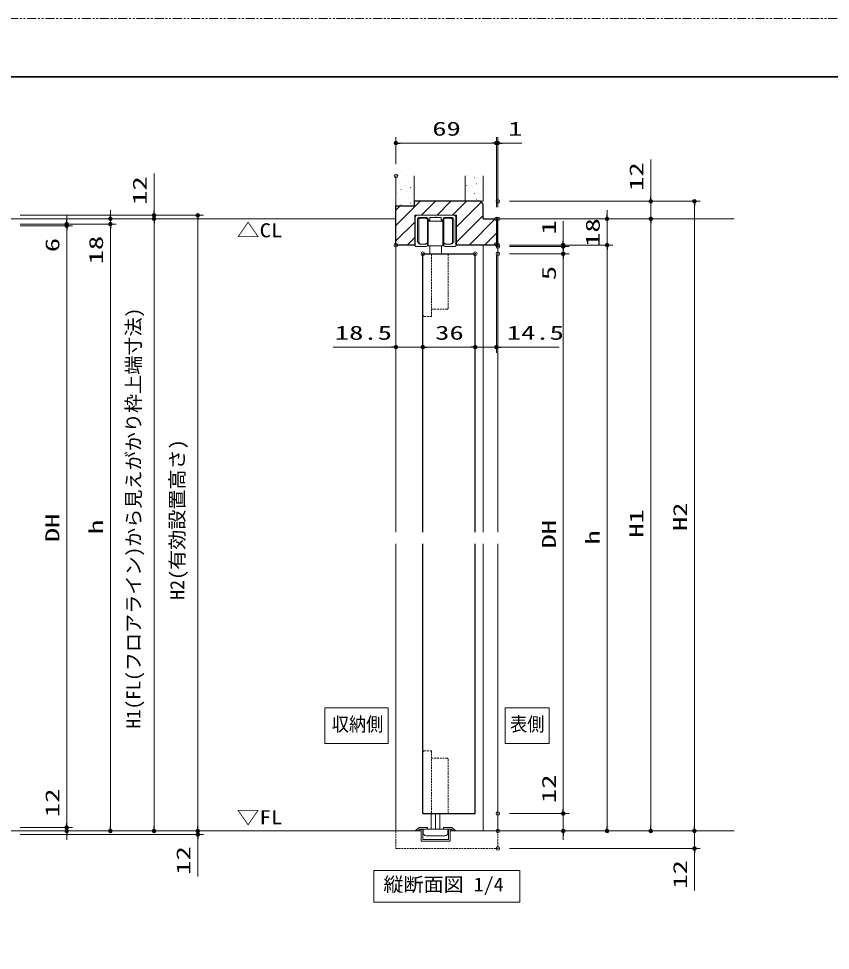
# Model space of a CAD drawing. Units: millimetres, scale not verified. Extents: x -1306 to 1306, y -607 to 607.
# Drawn here: x -788 to -230, y -45 to 594 of the extents above; entities that cross this region are included whole.
import ezdxf
from ezdxf.enums import TextEntityAlignment as Align

# ---------------------------------------------------------------- set-up
doc = ezdxf.new("R2010")
doc.units = ezdxf.units.MM
doc.header["$LTSCALE"] = 5
doc.header["$PDMODE"] = 32
doc.header["$PDSIZE"] = 2.5
doc.linetypes.add('USER1', pattern=[0.375, 0.25, -0.125])
doc.linetypes.add('USER2', pattern=[2.5, 1.25, -0.25, 0.25, -0.25, 0.25, -0.25])
for name, color, linetype, lineweight in [('0-1_線(水)', 4, 'Continuous', 9), ('0-2_線(白)', 7, 'Continuous', 30), ('0-3_線(黄)', 2, 'Continuous', 15), ('0-4_点線(水)', 4, 'USER1', 9), ('0-5_寸法線', 3, 'Continuous', 13), ('0-6_0', 3, 'Continuous', 25), ('0-7_DEFPOINTS', 7, 'Continuous', 5), ('0-8_点線(黄)', 2, 'USER1', 15), ('0-9_ハッチング', 6, 'Continuous', 9), ('0-A_陰線', 1, 'USER2', 9), ('0-C_図面枠', 7, 'Continuous', 35)]:
    doc.layers.add(name, color=color, linetype=linetype, lineweight=lineweight)
doc.styles.add('ＭＳ ゴシック', font='')
doc.styles.get('ＭＳ ゴシック').set_extended_font_data('MS Gothic')

# ---------------------------------------------------------------- blocks, each defined once
blk = doc.blocks.new('_DOT')
at = {"layer": '0-6_0'}
blk.add_line((-2.5, 0), (-5, 0), dxfattribs=at)
for points in [[(0, 0), (-2.5, 0), (-2.48, 0.313)], [(0, 0), (-2.48, -0.313), (-2.5, 0)], [(0, 0), (-2.48, 0.313), (-2.421, 0.622)], [(0, 0), (-2.421, -0.622), (-2.48, -0.313)], [(0, 0), (-2.421, 0.622), (-2.324, 0.92)], [(0, 0), (-2.324, -0.92), (-2.421, -0.622)], [(0, 0), (-2.324, 0.92), (-2.191, 1.204)], [(0, 0), (-2.191, -1.204), (-2.324, -0.92)], [(0, 0), (-2.191, 1.204), (-2.023, 1.469)], [(0, 0), (-2.023, -1.469), (-2.191, -1.204)], [(0, 0), (-2.023, 1.469), (-1.822, 1.711)], [(0, 0), (-1.822, -1.711), (-2.023, -1.469)], [(0, 0), (-1.822, 1.711), (-1.594, 1.926)], [(0, 0), (-1.594, -1.926), (-1.822, -1.711)], [(0, 0), (-1.594, 1.926), (-1.34, 2.111)], [(0, 0), (-1.34, -2.111), (-1.594, -1.926)], [(0, 0), (-1.34, 2.111), (-1.064, 2.262)], [(0, 0), (-1.064, -2.262), (-1.34, -2.111)], [(0, 0), (-1.064, 2.262), (-0.773, 2.378)], [(0, 0), (-0.773, -2.378), (-1.064, -2.262)], [(0, 0), (-0.773, 2.378), (-0.468, 2.456)], [(0, 0), (-0.468, -2.456), (-0.773, -2.378)], [(0, 0), (-0.468, 2.456), (-0.157, 2.495)], [(0, 0), (-0.157, -2.495), (-0.468, -2.456)], [(0, 0), (-0.157, 2.495), (0.157, 2.495)], [(0, 0), (0.157, -2.495), (-0.157, -2.495)], [(0, 0), (0.157, 2.495), (0.468, 2.456)], [(0, 0), (0.468, 2.456), (0.773, 2.378)], [(0, 0), (0.773, 2.378), (1.064, 2.262)], [(0, 0), (1.064, 2.262), (1.34, 2.111)], [(0, 0), (1.34, 2.111), (1.594, 1.926)], [(0, 0), (1.594, 1.926), (1.822, 1.711)], [(0, 0), (1.822, 1.711), (2.023, 1.469)], [(0, 0), (2.023, 1.469), (2.191, 1.204)], [(0, 0), (2.191, 1.204), (2.324, 0.92)], [(0, 0), (2.324, 0.92), (2.421, 0.622)], [(0, 0), (2.421, 0.622), (2.48, 0.313)], [(0, 0), (2.48, 0.313), (2.5, 0)], [(0, 0), (0.468, -2.456), (0.157, -2.495)], [(0, 0), (0.773, -2.378), (0.468, -2.456)], [(0, 0), (1.064, -2.262), (0.773, -2.378)], [(0, 0), (1.34, -2.111), (1.064, -2.262)], [(0, 0), (1.594, -1.926), (1.34, -2.111)], [(0, 0), (1.822, -1.711), (1.594, -1.926)], [(0, 0), (2.023, -1.469), (1.822, -1.711)], [(0, 0), (2.191, -1.204), (2.023, -1.469)], [(0, 0), (2.324, -0.92), (2.191, -1.204)], [(0, 0), (2.421, -0.622), (2.324, -0.92)], [(0, 0), (2.48, -0.313), (2.421, -0.622)], [(0, 0), (2.5, 0), (2.48, -0.313)]]:
    blk.add_solid(points, dxfattribs=at)

msp = doc.modelspace()

# ---------------------------------------------------------------- linework, layer by layer
at = {"layer": '0-1_線(水)'}
for p, q in [((-515.287, 457.654), (-515.287, 438.154)), ((-488.787, 459.154), (-513.787, 459.154)), ((-513.787, 441.133), (-513.787, 456.154)), ((-512.887, 456.254), (-512.887, 440.054)), ((-507.387, 457.654), (-512.287, 457.654)), ((-506.887, 456.254), (-506.837, 456.254)), ((-506.887, 456.254), (-506.887, 440.054)), ((-506.387, 456.654), (-506.387, 455.954)), ((-496.287, 455.154), (-506.287, 455.154)), ((-506.287, 455.154), (-506.287, 438.154)), ((-505.487, 455.654), (-506.087, 455.654)), ((-505.187, 455.954), (-505.187, 457.354)), ((-501.587, 457.654), (-504.887, 457.654)), ((-501.287, 457.954), (-501.587, 457.654)), ((-497.387, 457.354), (-497.387, 455.954)), ((-496.487, 455.654), (-497.087, 455.654)), ((-496.287, 455.154), (-496.287, 438.154)), ((-496.187, 455.954), (-496.187, 456.654)), ((-490.287, 457.654), (-495.187, 457.654)), ((-489.687, 456.254), (-489.637, 456.254)), ((-489.687, 456.254), (-489.687, 440.054)), ((-488.787, 456.154), (-488.787, 441.133)), ((-487.287, 438.154), (-487.287, 457.654)), ((-460.037, 456.654), (-458.537, 456.654)), ((-458.537, 456.654), (-458.537, 241.654)), ((-506.887, 453.154), (-506.287, 453.154)), ((-495.687, 453.154), (-496.287, 453.154)), ((-506.887, 443.154), (-506.287, 443.154)), ((-495.687, 443.154), (-496.287, 443.154)), ((-528.537, 439.154), (-528.537, 241.654)), ((-507.787, 437.654), (-514.787, 437.654)), ((-512.887, 440.054), (-512.837, 440.054)), ((-506.787, 439.654), (-506.787, 438.654)), ((-496.287, 438.154), (-506.287, 438.154)), ((-505.287, 438.154), (-505.287, 432.654)), ((-497.287, 438.154), (-497.287, 432.654)), ((-495.787, 438.654), (-495.787, 439.654)), ((-487.787, 437.654), (-494.787, 437.654)), ((-468.537, 438.654), (-468.537, 241.654)), ((-528.537, 233.654), (-528.537, 36.654)), ((-468.537, 233.654), (-468.537, 36.654)), ((-458.537, 233.654), (-458.537, 36.654)), ((-504.287, 48.654), (-504.287, 37.934)), ((-501.287, 48.654), (-501.287, 37.934)), ((-498.287, 48.654), (-498.287, 37.934)), ((-495.787, 39.164), (-492.787, 39.164)), ((-509.787, 37.964), (-509.787, 35.364)), ((-509.787, 37.964), (-492.787, 37.964)), ((-507.787, 33.364), (-494.787, 33.364)), ((-492.787, 37.964), (-492.787, 35.364))]:
    msp.add_line(p, q, dxfattribs=at)
for points in [[(-506.887, 456.254), (-506.933, 456.411), (-507.068, 456.562), (-507.289, 456.704), (-507.589, 456.833), (-507.959, 456.944), (-508.387, 457.034), (-508.861, 457.1), (-509.366, 457.141), (-509.887, 457.154), (-510.408, 457.141), (-510.913, 457.1), (-511.387, 457.034), (-511.815, 456.944), (-512.185, 456.833), (-512.485, 456.704), (-512.706, 456.562), (-512.842, 456.411), (-512.887, 456.254), (-512.837, 456.254)], [(-497.687, 457.654), (-500.987, 457.654), (-501.287, 457.954)], [(-489.687, 456.254), (-489.733, 456.411), (-489.868, 456.562), (-490.089, 456.704), (-490.389, 456.833), (-490.759, 456.944), (-491.187, 457.034), (-491.661, 457.1), (-492.166, 457.141), (-492.687, 457.154), (-493.208, 457.141), (-493.713, 457.1), (-494.187, 457.034), (-494.615, 456.944), (-494.985, 456.833), (-495.285, 456.704), (-495.506, 456.562), (-495.642, 456.411), (-495.687, 456.254), (-495.637, 456.254)], [(-495.687, 456.254), (-495.687, 440.054), (-495.637, 440.054)], [(-512.887, 440.054), (-512.842, 439.898), (-512.706, 439.747), (-512.485, 439.604), (-512.185, 439.476), (-511.815, 439.365), (-511.387, 439.275), (-510.913, 439.209), (-510.408, 439.168), (-509.887, 439.154), (-509.366, 439.168), (-508.861, 439.209), (-508.387, 439.275), (-507.959, 439.365), (-507.589, 439.476), (-507.289, 439.604), (-507.068, 439.747), (-506.933, 439.898), (-506.887, 440.054), (-506.837, 440.054)], [(-495.687, 440.054), (-495.642, 439.898), (-495.506, 439.747), (-495.285, 439.604), (-494.985, 439.476), (-494.615, 439.365), (-494.187, 439.275), (-493.713, 439.209), (-493.208, 439.168), (-492.687, 439.154), (-492.166, 439.168), (-491.661, 439.209), (-491.187, 439.275), (-490.759, 439.365), (-490.389, 439.476), (-490.089, 439.604), (-489.868, 439.747), (-489.733, 439.898), (-489.687, 440.054), (-489.637, 440.054)]]:
    msp.add_lwpolyline(points, dxfattribs=at)
for centre, radius, start, end in [((-513.787, 457.654), 1.5, 90, 180), ((-512.287, 456.154), 1.5, 90, 180), ((-507.387, 456.654), 1, 0, 90), ((-506.087, 455.954), 0.3, 180, 270), ((-505.487, 455.954), 0.3, 270, 0), ((-504.887, 457.354), 0.3, 90, 180), ((-497.687, 457.354), 0.3, 0, 90), ((-497.087, 455.954), 0.3, 180, 270), ((-496.487, 455.954), 0.3, 270, 0), ((-495.187, 456.654), 1, 90, 180), ((-490.287, 456.154), 1.5, 0, 90), ((-488.787, 457.654), 1.5, 0, 90), ((-513.487, 441.133), 0.3, 180, 220.01096), ((-489.087, 441.133), 0.3, 319.98904, 0), ((-514.787, 438.154), 0.5, 180, 270), ((-509.887, 444.154), 5, 220.00804, 301.8906), ((-507.787, 438.654), 1, 270, 0), ((-507.087, 439.654), 0.3, 0, 121.89404), ((-495.487, 439.654), 0.3, 58.10596, 180), ((-494.787, 438.654), 1, 180, 270), ((-492.687, 444.154), 5, 238.1094, 319.99196), ((-487.787, 438.154), 0.5, 270, 0), ((-507.787, 35.364), 2, 180, 270), ((-494.787, 35.364), 2, 270, 0)]:
    msp.add_arc(centre, radius, start, end, dxfattribs=at)
at = {"layer": '0-2_線(白)'}
for p, q in [((-470.537, 468.654), (-516.037, 468.654)), ((-516.037, 468.654), (-516.037, 465.654)), ((-470.537, 468.654), (-468.537, 466.654)), ((-468.537, 456.654), (-468.537, 466.654)), ((-528.537, 465.654), (-516.037, 465.654)), ((-528.037, 465.654), (-516.037, 465.654)), ((-510.037, 432.654), (-474.037, 432.654)), ((-510.037, 241.654), (-510.037, 432.654)), ((-474.037, 241.654), (-474.037, 432.654)), ((-510.037, 48.654), (-510.037, 233.654)), ((-474.037, 48.654), (-474.037, 233.654)), ((-510.037, 48.654), (-474.037, 48.654))]:
    msp.add_line(p, q, dxfattribs=at)
for points in [[(-515.587, 438.654), (-528.537, 438.654), (-528.537, 465.654)], [(-468.537, 456.654), (-459.537, 456.654), (-459.537, 438.654), (-486.987, 438.654)]]:
    msp.add_lwpolyline(points, dxfattribs=at)
at = {"layer": '0-3_線(黄)'}
for p, q in [((-528.537, 465.654), (-528.537, 486.054)), ((-516.037, 468.654), (-516.037, 486.054)), ((-481.037, 468.654), (-481.037, 486.054)), ((-468.537, 468.654), (-468.537, 486.054)), ((-470.537, 468.654), (-468.537, 468.654)), ((-1149.338, 456.654), (-528.537, 456.654)), ((-458.537, 456.654), (-296.31, 456.654)), ((-1149.338, 36.654), (-511.287, 36.654)), ((-491.287, 36.654), (-296.31, 36.654))]:
    msp.add_line(p, q, dxfattribs=at)
msp.add_lwpolyline([(-543.65, 9.654), (-443.424, 9.654), (-443.424, -12.18), (-543.65, -12.18)], close=True, dxfattribs=at)
at = {"layer": '0-4_点線(水)'}
for p, q in [((-510.037, 432.654), (-492.537, 432.654)), ((-510.037, 432.654), (-510.037, 390.654)), ((-504.037, 389.654), (-504.037, 432.654)), ((-492.537, 395.654), (-492.537, 432.654)), ((-504.037, 394.654), (-493.537, 394.654)), ((-509.037, 389.654), (-504.037, 389.654)), ((-510.037, 90.604), (-510.037, 48.654)), ((-504.087, 86.604), (-493.537, 86.604)), ((-492.537, 85.604), (-492.537, 48.654))]:
    msp.add_line(p, q, dxfattribs=at)
for points in [[(-510.037, 90.604), (-510.037, 48.654), (-492.537, 48.654)], [(-509.037, 91.604), (-504.037, 91.604), (-504.037, 48.654)]]:
    msp.add_lwpolyline(points, dxfattribs=at)
for centre, start, end in [((-509.037, 390.654), 180, 270), ((-493.537, 395.654), 270, 0), ((-509.037, 90.604), 90, 180), ((-509.037, 90.604), 90, 180), ((-493.537, 85.604), 0, 90)]:
    msp.add_arc(centre, 1, start, end, dxfattribs=at)
at = {"layer": '0-5_寸法線'}
for p, q in [((-528.537, 494.054), (-528.537, 512.654)), ((-459.537, 464.654), (-459.537, 512.654)), ((-459.537, 464.654), (-459.537, 512.654)), ((-458.537, 464.654), (-458.537, 512.654)), ((-462.537, 508.654), (-525.537, 508.654)), ((-462.537, 508.654), (-465.537, 508.654)), ((-459.537, 508.654), (-458.537, 508.654)), ((-455.537, 508.654), (-442.156, 508.654)), ((-353.537, 471.654), (-353.537, 497.416)), ((-694.571, 462.054), (-694.571, 487.816)), ((-450.537, 468.654), (-349.537, 468.654)), ((-450.537, 468.654), (-319.537, 468.654)), ((-353.537, 456.654), (-353.537, 468.654)), ((-724.571, 459.654), (-724.571, 462.654)), ((-383.537, 459.654), (-383.537, 462.654)), ((-323.537, 39.654), (-323.537, 465.654)), ((-786.571, 459.054), (-690.571, 459.054)), ((-786.571, 459.054), (-660.571, 459.054)), ((-786.571, 456.654), (-720.571, 456.654)), ((-786.571, 456.654), (-690.571, 456.654)), ((-786.571, 456.654), (-690.571, 456.654)), ((-754.571, 456.054), (-754.571, 459.054)), ((-724.571, 456.654), (-724.571, 453.054)), ((-694.571, 456.654), (-694.571, 459.054)), ((-664.571, 456.054), (-664.571, 39.654)), ((-450.537, 456.654), (-379.537, 456.654)), ((-450.537, 456.654), (-349.537, 456.654)), ((-450.537, 456.654), (-349.537, 456.654)), ((-413.639, 441.654), (-413.639, 455.035)), ((-383.537, 456.654), (-383.537, 438.654)), ((-786.571, 453.054), (-720.571, 453.054)), ((-786.571, 453.054), (-750.571, 453.054)), ((-786.571, 453.054), (-720.571, 453.054)), ((-786.571, 451.854), (-750.571, 451.854)), ((-786.571, 451.854), (-750.571, 451.854)), ((-754.571, 453.054), (-754.571, 451.854)), ((-754.571, 448.854), (-754.571, 42.054)), ((-754.571, 448.854), (-754.571, 431.664)), ((-724.571, 450.054), (-724.571, 39.654)), ((-724.571, 450.054), (-724.571, 424.292)), ((-694.571, 453.654), (-694.571, 39.654)), ((-694.571, 453.654), (-694.571, 450.654)), ((-353.537, 453.654), (-353.537, 39.654)), ((-353.537, 453.654), (-353.537, 450.654)), ((-413.639, 440.654), (-413.639, 443.654)), ((-450.537, 438.654), (-379.537, 438.654)), ((-450.537, 438.654), (-409.639, 438.654)), ((-450.537, 438.654), (-379.537, 438.654)), ((-450.537, 437.654), (-409.639, 437.654)), ((-450.537, 437.654), (-409.639, 437.654)), ((-413.639, 437.654), (-413.639, 438.654)), ((-413.639, 437.654), (-413.639, 432.654)), ((-383.537, 435.654), (-383.537, 39.654)), ((-383.537, 435.654), (-383.537, 432.654)), ((-528.537, 430.654), (-528.537, 364.654)), ((-459.537, 431.154), (-459.537, 364.654)), ((-450.537, 432.654), (-409.639, 432.654)), ((-450.537, 432.654), (-409.639, 432.654)), ((-413.639, 434.654), (-413.639, 431.654)), ((-413.639, 429.654), (-413.639, 51.654)), ((-413.639, 429.654), (-413.639, 411.988)), ((-510.037, 424.654), (-510.037, 364.654)), ((-510.037, 424.654), (-510.037, 364.654)), ((-474.037, 424.654), (-474.037, 364.654)), ((-474.037, 424.654), (-474.037, 364.654)), ((-531.537, 368.654), (-571.585, 368.654)), ((-510.037, 368.654), (-528.537, 368.654)), ((-507.037, 368.654), (-504.037, 368.654)), ((-507.037, 368.654), (-477.037, 368.654)), ((-477.037, 368.654), (-480.037, 368.654)), ((-474.037, 368.654), (-459.537, 368.654)), ((-456.537, 368.654), (-416.49, 368.654)), ((-413.639, 51.654), (-413.639, 77.416)), ((-754.571, 42.054), (-754.571, 67.816)), ((-450.537, 48.654), (-409.639, 48.654)), ((-450.537, 48.654), (-409.639, 48.654)), ((-413.639, 36.654), (-413.639, 48.654)), ((-786.571, 39.054), (-750.571, 39.054)), ((-786.571, 39.054), (-750.571, 39.054)), ((-754.571, 36.654), (-754.571, 39.054)), ((-664.571, 39.654), (-664.571, 42.654)), ((-512.484, 39.164), (-515.287, 36.664)), ((-512.484, 39.164), (-506.787, 39.164)), ((-506.787, 39.164), (-506.787, 37.964)), ((-495.787, 39.164), (-495.787, 37.964)), ((-323.537, 39.654), (-323.537, 42.654)), ((-786.571, 36.654), (-660.571, 36.654)), ((-786.571, 34.254), (-660.571, 34.254)), ((-785.771, 36.654), (-750.571, 36.654)), ((-785.771, 36.654), (-720.571, 36.654)), ((-785.771, 36.654), (-660.571, 36.654)), ((-785.771, 36.654), (-690.571, 36.654)), ((-754.571, 33.654), (-754.571, 30.654)), ((-664.571, 36.654), (-664.571, 34.254)), ((-512.026, 37.964), (-513.484, 36.664)), ((-512.026, 37.964), (-509.787, 37.964)), ((-511.287, 37.964), (-511.287, 29.664)), ((-510.087, 37.964), (-510.087, 30.864)), ((-492.787, 37.964), (-490.545, 37.964)), ((-492.487, 37.964), (-492.487, 30.864)), ((-491.287, 37.964), (-491.287, 29.664)), ((-490.545, 37.964), (-489.078, 36.654)), ((-450.537, 36.654), (-379.537, 36.654)), ((-450.537, 36.654), (-409.639, 36.654)), ((-450.537, 36.654), (-349.537, 36.654)), ((-450.537, 36.654), (-319.537, 36.654)), ((-450.537, 36.654), (-319.537, 36.654)), ((-413.639, 33.654), (-413.639, 30.654)), ((-323.537, 36.654), (-323.537, 24.654)), ((-664.571, 31.254), (-664.571, 5.492)), ((-511.287, 29.664), (-491.287, 29.664)), ((-510.087, 30.864), (-492.487, 30.864)), ((-450.537, 24.654), (-319.537, 24.654)), ((-323.537, 21.654), (-323.537, -4.108))]:
    msp.add_line(p, q, dxfattribs=at)
for points in [[(-486.987, 438.654), (-486.987, 459.154), (-515.587, 459.154), (-515.587, 438.654)], [(-495.787, 39.164), (-490.087, 39.164), (-487.287, 36.664)]]:
    msp.add_lwpolyline(points, dxfattribs=at)
for points in [[(-577.434, 96.583), (-577.434, 121.1), (-533.938, 121.1), (-533.938, 96.583)], [(-453.442, 96.583), (-453.442, 121.1), (-423.285, 121.1), (-423.285, 96.583)]]:
    msp.add_lwpolyline(points, close=True, dxfattribs=at)
at = {"layer": '0-7_DEFPOINTS'}
for p in [(-528.537, 508.654), (-459.537, 508.654), (-528.537, 486.054), (-458.537, 468.654), (-323.537, 468.654), (-694.571, 459.054), (-754.571, 453.054), (-724.571, 456.654), (-459.537, 456.654), (-458.537, 456.654), (-458.537, 456.654), (-458.537, 456.654), (-353.537, 456.654), (-528.537, 438.654), (-459.537, 439.154), (-458.537, 438.654), (-458.537, 437.654), (-413.639, 437.654), (-383.537, 438.654), (-510.037, 432.654), (-474.037, 432.654), (-458.537, 432.654), (-458.537, 432.654), (-413.639, 432.654), (-510.037, 368.654), (-474.037, 368.654), (-459.537, 368.654), (-458.537, 48.654), (-458.537, 48.654), (-413.639, 48.654), (-754.571, 39.054), (-754.571, 36.654), (-724.571, 36.654), (-694.571, 36.654), (-664.571, 36.654), (-664.571, 34.254), (-458.537, 36.654), (-458.537, 36.654), (-458.537, 36.654), (-413.639, 36.654), (-383.537, 36.654), (-353.537, 36.654), (-323.537, 36.654), (-458.537, 24.654)]:
    msp.add_point(p, dxfattribs=at)
at = {"layer": '0-8_点線(黄)'}
for p, q in [((-528.537, 36.654), (-528.537, 24.654)), ((-458.537, 36.654), (-458.537, 24.654)), ((-528.537, 24.654), (-458.537, 24.654))]:
    msp.add_line(p, q, dxfattribs=at)
at = {"layer": '0-9_ハッチング'}
for p, q in [((-521.082, 486.046), (-521.032, 486.046)), ((-478.656, 486.046), (-478.606, 486.046)), ((-527.711, 484.721), (-527.661, 484.721)), ((-526.386, 480.743), (-526.336, 480.743)), ((-523.734, 483.395), (-523.684, 483.395)), ((-519.756, 482.069), (-519.706, 482.069)), ((-517.105, 484.721), (-517.055, 484.721)), ((-477.33, 482.069), (-477.28, 482.069)), ((-474.678, 484.721), (-474.628, 484.721)), ((-473.353, 480.743), (-473.303, 480.743)), ((-470.701, 483.395), (-470.651, 483.395)), ((-527.711, 474.114), (-527.661, 474.114)), ((-525.06, 476.766), (-525.01, 476.766)), ((-522.408, 479.417), (-522.358, 479.417)), ((-521.082, 475.44), (-521.032, 475.44)), ((-518.431, 478.091), (-518.381, 478.091)), ((-517.105, 474.114), (-517.055, 474.114)), ((-479.982, 479.417), (-479.932, 479.417)), ((-478.656, 475.44), (-478.606, 475.44)), ((-476.004, 478.091), (-475.954, 478.091)), ((-474.678, 474.114), (-474.628, 474.114)), ((-472.027, 476.766), (-471.977, 476.766)), ((-469.375, 479.417), (-469.325, 479.417)), ((-528.537, 452.075), (-511.958, 468.654)), ((-526.386, 470.136), (-526.336, 470.136)), ((-523.734, 472.788), (-523.684, 472.788)), ((-522.408, 468.811), (-522.358, 468.811)), ((-519.756, 471.462), (-519.706, 471.462)), ((-518.431, 467.485), (-518.381, 467.485)), ((-510.851, 459.154), (-501.351, 468.654)), ((-500.244, 459.154), (-490.744, 468.654)), ((-489.638, 459.154), (-480.138, 468.654)), ((-486.987, 451.198), (-470.034, 468.151)), ((-479.982, 468.811), (-479.932, 468.811)), ((-477.33, 471.462), (-477.28, 471.462)), ((-473.353, 470.136), (-473.303, 470.136)), ((-470.701, 472.788), (-470.651, 472.788)), ((-469.375, 468.811), (-469.325, 468.811)), ((-528.537, 462.682), (-525.564, 465.654)), ((-525.06, 466.159), (-525.01, 466.159)), ((-528.537, 441.468), (-515.587, 454.418)), ((-486.987, 440.592), (-468.537, 459.042)), ((-478.318, 438.654), (-460.318, 456.654)), ((-520.744, 438.654), (-515.587, 443.812)), ((-467.711, 438.654), (-459.537, 446.829))]:
    msp.add_line(p, q, dxfattribs=at)
at = {"layer": '0-A_陰線', "color": 4}
msp.add_line((387.036, 594), (-1292.964, 594), dxfattribs=at)
at = {"layer": '0-C_図面枠'}
msp.add_lwpolyline([(-1252.964, -554), (347.036, -554), (347.036, 554), (-1252.964, 554)], close=True, dxfattribs=at)

# ---------------------------------------------------------------- block references
at = {"layer": '0-5_寸法線', "xscale": 0.6, "yscale": 0.6}
for p, rotation in [((-528.537, 508.654), 180), ((-458.537, 508.654), 180), ((-353.537, 468.654), 270), ((-323.537, 468.654), 90), ((-694.571, 459.054), 270), ((-664.571, 459.054), 90), ((-754.571, 453.054), 270), ((-724.571, 456.654), 270), ((-724.571, 453.054), 90), ((-724.571, 453.054), 90), ((-694.571, 456.654), 90), ((-694.571, 456.654), 90), ((-383.537, 456.654), 270), ((-353.537, 456.654), 90), ((-353.537, 456.654), 90), ((-754.571, 451.854), 90), ((-754.571, 451.854), 90), ((-413.639, 438.654), 270), ((-413.639, 437.654), 270), ((-413.639, 437.654), 90), ((-383.537, 438.654), 90), ((-383.537, 438.654), 90), ((-413.639, 432.654), 90), ((-413.639, 432.654), 90), ((-510.037, 368.654), 180), ((-510.037, 368.654), 180), ((-459.537, 368.654), 180), ((-413.639, 48.654), 270), ((-413.639, 48.654), 270), ((-754.571, 39.054), 270), ((-754.571, 39.054), 270), ((-724.571, 36.654), 270), ((-694.571, 36.654), 270), ((-664.571, 36.654), 270), ((-664.571, 36.654), 270), ((-383.537, 36.654), 270), ((-353.537, 36.654), 270), ((-323.537, 36.654), 270), ((-323.537, 36.654), 270), ((-754.571, 36.654), 90), ((-664.571, 34.254), 90), ((-413.639, 36.654), 90), ((-323.537, 24.654), 90)]:
    msp.add_blockref('_DOT', p, dxfattribs=dict(at, rotation=rotation))
for p in [(-459.537, 508.654), (-459.537, 508.654), (-528.537, 368.654), (-474.037, 368.654), (-474.037, 368.654)]:
    msp.add_blockref('_DOT', p, dxfattribs=at)

# ---------------------------------------------------------------- texts
at = {"layer": '0-3_線(黄)', "style": 'ＭＳ ゴシック'}
for s, height, width, p in [('△CL', 9.604, 1.2, (-637.849, 441.087)), ('▽FL', 9.604, 1.2, (-637.886, 38.416)), ('縦断面図 1/4', 9.621, 1.05, (-537.095, -7.724))]:
    msp.add_text(s, height=height, dxfattribs=dict(at, width=width)).set_placement(p, align=Align.BOTTOM_LEFT)
at = {"layer": '0-5_寸法線', "style": 'ＭＳ ゴシック'}
for s, width, p in [('69', 1.5, (-503.561, 510.804)), ('1', 1.5, (-451.394, 510.804)), ('18.5', 1.5, (-570.442, 370.804)), ('36', 1.5, (-501.561, 370.804)), ('14.5', 1.5, (-452.394, 370.804)), ('収納側', 0.9, (-572.557, 102.262)), ('表側', 0.9, (-450.148, 102.262))]:
    msp.add_text(s, height=9.604, dxfattribs=dict(at, width=width)).set_placement(p, align=Align.BOTTOM_LEFT)
for s, height, width, p in [('12', 9.604, 1.5, (-355.687, 475.797)), ('12', 9.604, 1.5, (-696.721, 466.197)), ('1', 9.604, 1.5, (-415.789, 445.797)), ('18', 9.604, 1.5, (-385.687, 437.416)), ('6', 9.604, 1.5, (-756.721, 433.759)), ('18', 9.604, 1.5, (-726.721, 425.435)), ('5', 9.604, 1.5, (-415.789, 414.559)), ('H2(有効設置高さ)', 9.621, 1.05, (-671.007, 195.188)), ('H1', 9.604, 1.5, (-355.687, 237.845)), ('H2', 9.604, 1.5, (-325.687, 242.416)), ('DH', 9.604, 1.5, (-756.721, 234.816)), ('h', 9.604, 1.5, (-726.721, 240.331)), ('DH', 9.604, 1.5, (-415.789, 230.416)), ('h', 9.604, 1.5, (-385.687, 233.131)), ('12', 9.604, 1.5, (-415.789, 55.797)), ('12', 9.604, 1.5, (-756.721, 46.197)), ('12', 9.604, 1.5, (-666.721, 6.635)), ('12', 9.604, 1.5, (-325.687, -2.965))]:
    msp.add_text(s, height=height, rotation=90, dxfattribs=dict(at, width=width)).set_placement(p, align=Align.BOTTOM_LEFT)
msp.add_text('H1(FL(フロアライン)から見えがかり枠上端寸法)', height=9.621, rotation=90, dxfattribs=at).set_placement((-701.007, 106.988), align=Align.BOTTOM_LEFT)

doc.saveas('drawing.dxf')
